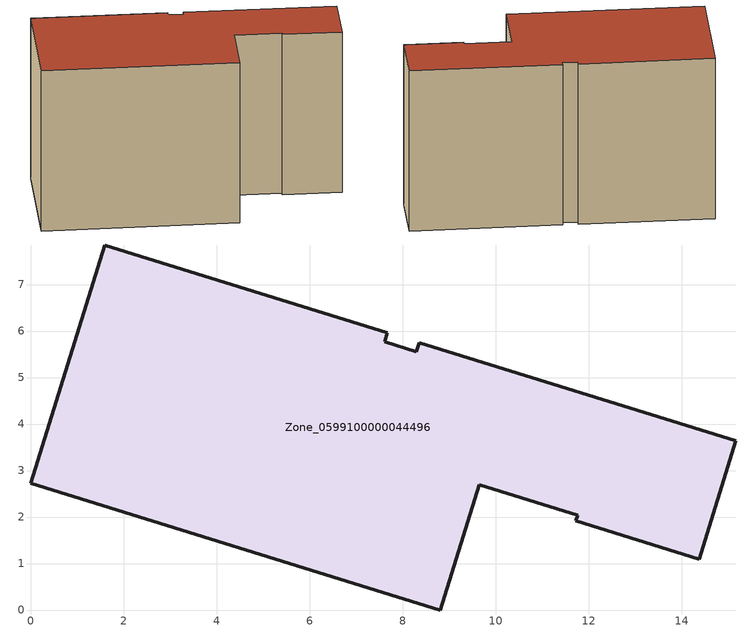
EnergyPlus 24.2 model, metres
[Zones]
Zone_0599100000044496
 floor ground (C_G): 8.35,5.75 15.16,3.64 14.38,1.09 11.72,1.92 11.76,2.04 9.65,2.69 8.81,0 0,2.72 1.59,7.85 7.66,5.97 7.61,5.77 8.29,5.56 z0
 wall outside (C_F): 15.16,3.64 8.35,5.75 8.29,5.56 7.61,5.77 7.66,5.97 1.59,7.85 0,2.72 8.81,0 9.65,2.69 11.76,2.04 11.72,1.92 14.38,1.09 15.16,3.64 z0:8.3
 roof outside (C_R): 8.29,5.56 7.61,5.77 7.66,5.97 1.59,7.85 0,2.72 8.81,0 9.65,2.69 11.76,2.04 11.72,1.92 14.38,1.09 15.16,3.64 8.35,5.75 z8.3
[BUILDING]
Pand.0599100000044496: North Axis=0; Terrain=City; Loads Convergence Tolerance Value=0.04; Temperature Convergence Tolerance Value=0.4; Solar Distribution=FullExterior; Maximum Number of Warmup Days=25; Minimum Number of Warmup Days=1
[Site:Location]
Rotterdam.The.Hague.AP_ZH_NLD Design_Conditions: Latitude=51.96; Longitude=4.45; Time Zone=1; Elevation=-4.5
[SITE:GROUNDTEMPERATURE:BUILDINGSURFACE]
18, 18, 18, 18, 18, 18, 18, 18, 18, 18, 18, 18
[MATERIAL] Thermal Absorptance=0.9; Solar Absorptance=0.7; Visible Absorptance=0.7
Name | Roughness | Thickness | Conductivity | Density | Specific Heat
G.TC.1975-1991 | MediumSmooth | 0.15 | 0.288461 | 540 | 1210
F.TC.1975-1991 | Rough | 0.3 | 0.230769 | 1920 | 840
R.TC.1975-1991 | MediumRough | 0.2 | 0.153846 | 1500 | 1000
[CONSTRUCTION]
C_G: G.TC.1975-1991
C_F: F.TC.1975-1991
C_R: R.TC.1975-1991
[ZONE]
Zone_0599100000044496: Type=1; Multiplier=1; Ceiling Height=Autocalculate; Volume=Autocalculate; Floor Area=autocalculate; Part of Total Floor Area=Yes
[ZONEINFILTRATION:DESIGNFLOWRATE]
Infil_Zone_0599100000044496: Zone or ZoneList or Space or SpaceList=Zone_0599100000044496; Schedule=AlwaysOn; Design Flow Rate Calculation Method=Flow/Area; Flow Rate per Floor Area=0.003; Constant Term Coefficient=1; Temperature Term Coefficient=0; Velocity Term Coefficient=0; Velocity Squared Term Coefficient=0
[HVACTEMPLATE:ZONE:IDEALLOADSAIRSYSTEM]
Zone_0599100000044496: Maximum Heating Supply Air Temperature=50; Minimum Cooling Supply Air Temperature=13; Maximum Heating Supply Air Humidity Ratio=0.0156; Minimum Cooling Supply Air Humidity Ratio=0.0077; Heating Limit=NoLimit; Cooling Limit=NoLimit; Dehumidification Control Type=ConstantSensibleHeatRatio; Cooling Sensible Heat Ratio=0.7; Dehumidification Setpoint=60; Humidification Control Type=None; Humidification Setpoint=30; Outdoor Air Method=None; Outdoor Air Flow Rate per Person=0.00944; Outdoor Air Flow Rate per Zone Floor Area=0; Outdoor Air Flow Rate per Zone=0; Demand Controlled Ventilation Type=None; Outdoor Air Economizer Type=NoEconomizer; Heat Recovery Type=None; Sensible Heat Recovery Effectiveness=0.7; Latent Heat Recovery Effectiveness=0.65
[ZONECONTROL:THERMOSTAT]
ThermostatControl_Zone_0599100000044496: Zone or ZoneList=Zone_0599100000044496; Control Type Schedule=DualSetpointControlType; Control 1=Thermostat_Zone_0599100000044496; Temperature Difference Between Cutout And Setpoint=0
[THERMOSTATSETPOINT:DUALSETPOINT]
Thermostat_Zone_0599100000044496: Heating Setpoint Temperature Schedule=HeatingSetpoint_Zone_0599100000044496; Cooling Setpoint Temperature Schedule=CoolingSetpoint_Zone_0599100000044496
[SCHEDULE:COMPACT]
HeatingSetpoint_Zone_0599100000044496: Through: 12/31, For: AllDays, Until: 24:00, 21
CoolingSetpoint_Zone_0599100000044496: Through: 12/31, For: AllDays, Until: 24:00, 24
DualSetpointControlType: Through: 12/31, For: AllDays, Until: 24:00, 4
AlwaysOn: Through: 12/31, For: AllDays, Until: 24:00, 1
